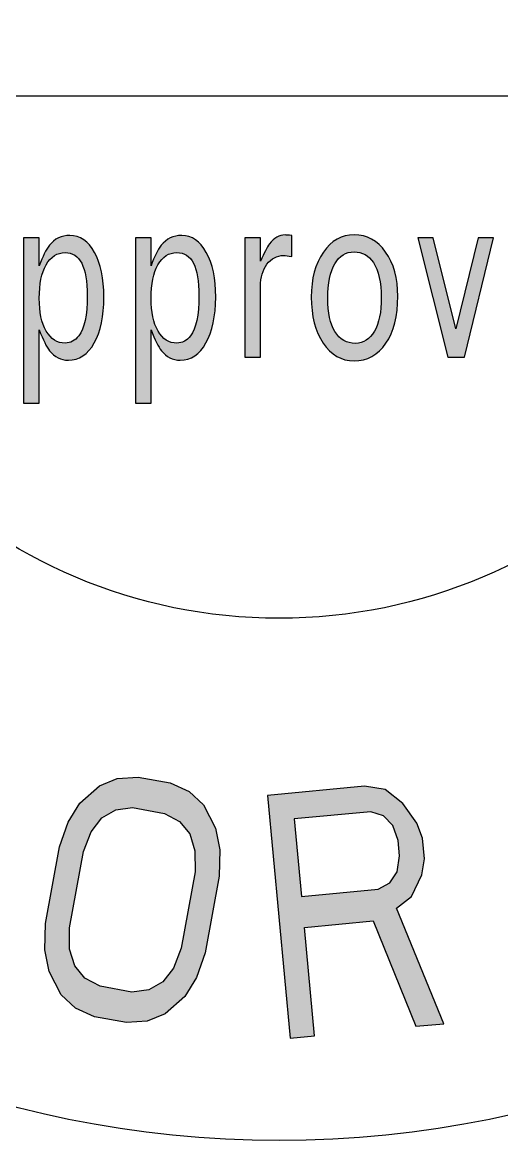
# Model space of a CAD drawing. Header units: millimetres. Extents: x 0 to 1600, y 0 to 1108.
# Drawn here: x 1000.4 to 1025.6, y 395.5 to 454.5 of the extents above; entities that cross this region are included whole.
import ezdxf

# ---------------------------------------------------------------- set-up
doc = ezdxf.new("R2010")
doc.units = ezdxf.units.MM
doc.header["$LTSCALE"] = 88
doc.layers.get('0').update_dxf_attribs({"linetype": 'CONTINUOUS'})
doc.layers.add('5_ALL_CURVES', color=7, linetype='CONTINUOUS')

msp = doc.modelspace()

# ---------------------------------------------------------------- hatches: boundary and pattern name
h = msp.add_hatch(color=5)
edge = h.paths.add_edge_path()
edge.add_line((1001.262, 434.414), (1001.262, 438.28))
edge.add_spline(control_points=[(1001.262, 438.28), (1001.461, 437.758), (1001.645, 437.391), (1001.809, 437.18)], knot_values=[0, 0, 0, 0, 1, 1, 1, 1], degree=3, periodic=0)
edge.add_spline(control_points=[(1001.809, 437.18), (1002.071, 436.844), (1002.4, 436.682), (1002.798, 436.682)], knot_values=[0, 0, 0, 0, 1, 1, 1, 1], degree=3, periodic=0)
edge.add_spline(control_points=[(1002.798, 436.682), (1003.364, 436.682), (1003.82, 436.981), (1004.16, 437.589)], knot_values=[0, 0, 0, 0, 1, 1, 1, 1], degree=3, periodic=0)
edge.add_spline(control_points=[(1004.16, 437.589), (1004.498, 438.193), (1004.672, 439.001), (1004.672, 440.014)], knot_values=[0, 0, 0, 0, 1, 1, 1, 1], degree=3, periodic=0)
edge.add_spline(control_points=[(1004.672, 440.014), (1004.672, 440.99), (1004.508, 441.773), (1004.177, 442.368)], knot_values=[0, 0, 0, 0, 1, 1, 1, 1], degree=3, periodic=0)
edge.add_spline(control_points=[(1004.177, 442.368), (1003.849, 442.96), (1003.418, 443.258), (1002.88, 443.258)], knot_values=[0, 0, 0, 0, 1, 1, 1, 1], degree=3, periodic=0)
edge.add_spline(control_points=[(1002.88, 443.258), (1002.434, 443.258), (1002.076, 443.084), (1001.798, 442.739)], knot_values=[0, 0, 0, 0, 1, 1, 1, 1], degree=3, periodic=0)
edge.add_spline(control_points=[(1001.798, 442.739), (1001.616, 442.512), (1001.436, 442.152), (1001.262, 441.655)], knot_values=[0, 0, 0, 0, 1, 1, 1, 1], degree=3, periodic=0)
edge.add_line((1001.262, 441.655), (1001.262, 443.134))
edge.add_line((1001.262, 443.134), (1000.438, 443.134))
edge.add_line((1000.438, 443.134), (1000.438, 434.414))
edge.add_line((1000.438, 434.414), (1001.262, 434.414))
edge = h.paths.add_edge_path()
edge.add_line((1007.158, 434.414), (1007.158, 438.28))
edge.add_spline(control_points=[(1007.158, 438.28), (1007.356, 437.758), (1007.54, 437.391), (1007.705, 437.18)], knot_values=[0, 0, 0, 0, 1, 1, 1, 1], degree=3, periodic=0)
edge.add_spline(control_points=[(1007.705, 437.18), (1007.967, 436.844), (1008.296, 436.682), (1008.693, 436.682)], knot_values=[0, 0, 0, 0, 1, 1, 1, 1], degree=3, periodic=0)
edge.add_spline(control_points=[(1008.693, 436.682), (1009.26, 436.682), (1009.716, 436.981), (1010.056, 437.589)], knot_values=[0, 0, 0, 0, 1, 1, 1, 1], degree=3, periodic=0)
edge.add_spline(control_points=[(1010.056, 437.589), (1010.394, 438.193), (1010.568, 439.001), (1010.568, 440.014)], knot_values=[0, 0, 0, 0, 1, 1, 1, 1], degree=3, periodic=0)
edge.add_spline(control_points=[(1010.568, 440.014), (1010.568, 440.99), (1010.403, 441.773), (1010.073, 442.368)], knot_values=[0, 0, 0, 0, 1, 1, 1, 1], degree=3, periodic=0)
edge.add_spline(control_points=[(1010.073, 442.368), (1009.745, 442.96), (1009.313, 443.258), (1008.776, 443.258)], knot_values=[0, 0, 0, 0, 1, 1, 1, 1], degree=3, periodic=0)
edge.add_spline(control_points=[(1008.776, 443.258), (1008.33, 443.258), (1007.972, 443.084), (1007.693, 442.739)], knot_values=[0, 0, 0, 0, 1, 1, 1, 1], degree=3, periodic=0)
edge.add_spline(control_points=[(1007.693, 442.739), (1007.511, 442.512), (1007.332, 442.152), (1007.158, 441.655)], knot_values=[0, 0, 0, 0, 1, 1, 1, 1], degree=3, periodic=0)
edge.add_line((1007.158, 441.655), (1007.158, 443.134))
edge.add_line((1007.158, 443.134), (1006.334, 443.134))
edge.add_line((1006.334, 443.134), (1006.334, 434.414))
edge.add_line((1006.334, 434.414), (1007.158, 434.414))
h.paths.add_polyline_path([(992.639, 436.844), (993.404, 439.057), (997.013, 439.057), (997.779, 436.844), (998.772, 436.844), (995.647, 446.024), (994.77, 446.024), (991.636, 436.844)])
edge = h.paths.add_edge_path()
edge.add_line((1012.932, 436.844), (1012.932, 440.573))
edge.add_spline(control_points=[(1012.932, 440.573), (1012.932, 441.046), (1013.044, 441.437), (1013.271, 441.742)], knot_values=[0, 0, 0, 0, 1, 1, 1, 1], degree=3, periodic=0)
edge.add_spline(control_points=[(1013.271, 441.742), (1013.499, 442.046), (1013.795, 442.202), (1014.153, 442.202)], knot_values=[0, 0, 0, 0, 1, 1, 1, 1], degree=3, periodic=0)
edge.add_spline(control_points=[(1014.153, 442.202), (1014.255, 442.202), (1014.395, 442.183), (1014.579, 442.152)], knot_values=[0, 0, 0, 0, 1, 1, 1, 1], degree=3, periodic=0)
edge.add_line((1014.579, 442.152), (1014.579, 443.258))
edge.add_spline(control_points=[(1014.579, 443.258), (1014.405, 443.271), (1014.294, 443.283), (1014.235, 443.283)], knot_values=[0, 0, 0, 0, 1, 1, 1, 1], degree=3, periodic=0)
edge.add_spline(control_points=[(1014.235, 443.283), (1013.916, 443.283), (1013.64, 443.128), (1013.408, 442.815)], knot_values=[0, 0, 0, 0, 1, 1, 1, 1], degree=3, periodic=0)
edge.add_spline(control_points=[(1013.408, 442.815), (1013.271, 442.63), (1013.112, 442.332), (1012.932, 441.909)], knot_values=[0, 0, 0, 0, 1, 1, 1, 1], degree=3, periodic=0)
edge.add_line((1012.932, 441.909), (1012.932, 443.134))
edge.add_line((1012.932, 443.134), (1012.099, 443.134))
edge.add_line((1012.099, 443.134), (1012.099, 436.844))
edge.add_line((1012.099, 436.844), (1012.932, 436.844))
h.paths.add_polyline_path([(993.782, 440.194), (995.211, 444.377), (996.626, 440.194)])
edge = h.paths.add_edge_path()
edge.add_spline(control_points=[(1009.239, 437.959), (1009.047, 437.708), (1008.805, 437.584), (1008.524, 437.584)], knot_values=[0, 0, 0, 0, 1, 1, 1, 1], degree=3, periodic=0)
edge.add_spline(control_points=[(1008.524, 437.584), (1008.107, 437.584), (1007.773, 437.795), (1007.527, 438.219)], knot_values=[0, 0, 0, 0, 1, 1, 1, 1], degree=3, periodic=0)
edge.add_spline(control_points=[(1007.527, 438.219), (1007.279, 438.646), (1007.158, 439.218), (1007.158, 439.945)], knot_values=[0, 0, 0, 0, 1, 1, 1, 1], degree=3, periodic=0)
edge.add_spline(control_points=[(1007.158, 439.945), (1007.158, 440.698), (1007.279, 441.282), (1007.521, 441.711)], knot_values=[0, 0, 0, 0, 1, 1, 1, 1], degree=3, periodic=0)
edge.add_spline(control_points=[(1007.521, 441.711), (1007.763, 442.139), (1008.098, 442.357), (1008.524, 442.357)], knot_values=[0, 0, 0, 0, 1, 1, 1, 1], degree=3, periodic=0)
edge.add_spline(control_points=[(1008.524, 442.357), (1009.299, 442.357), (1009.687, 441.599), (1009.687, 440.088)], knot_values=[0, 0, 0, 0, 1, 1, 1, 1], degree=3, periodic=0)
edge.add_spline(control_points=[(1009.687, 440.088), (1009.687, 439.057), (1009.536, 438.348), (1009.239, 437.959)], knot_values=[0, 0, 0, 0, 1, 1, 1, 1], degree=3, periodic=0)
edge = h.paths.add_edge_path()
edge.add_spline(control_points=[(1003.343, 437.959), (1003.151, 437.708), (1002.909, 437.584), (1002.628, 437.584)], knot_values=[0, 0, 0, 0, 1, 1, 1, 1], degree=3, periodic=0)
edge.add_spline(control_points=[(1002.628, 437.584), (1002.211, 437.584), (1001.877, 437.795), (1001.631, 438.219)], knot_values=[0, 0, 0, 0, 1, 1, 1, 1], degree=3, periodic=0)
edge.add_spline(control_points=[(1001.631, 438.219), (1001.383, 438.646), (1001.262, 439.218), (1001.262, 439.945)], knot_values=[0, 0, 0, 0, 1, 1, 1, 1], degree=3, periodic=0)
edge.add_spline(control_points=[(1001.262, 439.945), (1001.262, 440.698), (1001.383, 441.282), (1001.625, 441.711)], knot_values=[0, 0, 0, 0, 1, 1, 1, 1], degree=3, periodic=0)
edge.add_spline(control_points=[(1001.625, 441.711), (1001.867, 442.139), (1002.202, 442.357), (1002.628, 442.357)], knot_values=[0, 0, 0, 0, 1, 1, 1, 1], degree=3, periodic=0)
edge.add_spline(control_points=[(1002.628, 442.357), (1003.403, 442.357), (1003.791, 441.599), (1003.791, 440.088)], knot_values=[0, 0, 0, 0, 1, 1, 1, 1], degree=3, periodic=0)
edge.add_spline(control_points=[(1003.791, 440.088), (1003.791, 439.057), (1003.641, 438.348), (1003.343, 437.959)], knot_values=[0, 0, 0, 0, 1, 1, 1, 1], degree=3, periodic=0)
h = msp.add_hatch(color=5)
h.paths.add_polyline_path([(1023.692, 436.844), (1025.218, 443.134), (1024.419, 443.134), (1023.241, 438.336), (1022.03, 443.134), (1021.226, 443.134), (1022.81, 436.844)])
edge = h.paths.add_edge_path()
edge.add_line((1035.769, 436.844), (1035.769, 446.024))
edge.add_line((1035.769, 446.024), (1034.936, 446.024))
edge.add_line((1034.936, 446.024), (1034.936, 441.642))
edge.add_spline(control_points=[(1034.936, 441.642), (1034.752, 442.139), (1034.577, 442.506), (1034.412, 442.728)], knot_values=[0, 0, 0, 0, 1, 1, 1, 1], degree=3, periodic=0)
edge.add_spline(control_points=[(1034.412, 442.728), (1034.141, 443.09), (1033.793, 443.271), (1033.366, 443.271)], knot_values=[0, 0, 0, 0, 1, 1, 1, 1], degree=3, periodic=0)
edge.add_spline(control_points=[(1033.366, 443.271), (1032.819, 443.271), (1032.378, 442.966), (1032.039, 442.357)], knot_values=[0, 0, 0, 0, 1, 1, 1, 1], degree=3, periodic=0)
edge.add_spline(control_points=[(1032.039, 442.357), (1031.7, 441.748), (1031.53, 440.959), (1031.53, 439.989)], knot_values=[0, 0, 0, 0, 1, 1, 1, 1], degree=3, periodic=0)
edge.add_spline(control_points=[(1031.53, 439.989), (1031.53, 438.97), (1031.695, 438.162), (1032.025, 437.565)], knot_values=[0, 0, 0, 0, 1, 1, 1, 1], degree=3, periodic=0)
edge.add_spline(control_points=[(1032.025, 437.565), (1032.359, 436.962), (1032.804, 436.664), (1033.366, 436.664)], knot_values=[0, 0, 0, 0, 1, 1, 1, 1], degree=3, periodic=0)
edge.add_spline(control_points=[(1033.366, 436.664), (1033.798, 436.664), (1034.141, 436.85), (1034.407, 437.224)], knot_values=[0, 0, 0, 0, 1, 1, 1, 1], degree=3, periodic=0)
edge.add_spline(control_points=[(1034.407, 437.224), (1034.495, 437.347), (1034.674, 437.708), (1034.936, 438.311)], knot_values=[0, 0, 0, 0, 1, 1, 1, 1], degree=3, periodic=0)
edge.add_line((1034.936, 438.311), (1034.936, 436.844))
edge.add_line((1034.936, 436.844), (1035.769, 436.844))
edge = h.paths.add_edge_path()
edge.add_spline(control_points=[(1030.358, 439.635), (1030.368, 439.989), (1030.377, 440.213), (1030.377, 440.306)], knot_values=[0, 0, 0, 0, 1, 1, 1, 1], degree=3, periodic=0)
edge.add_spline(control_points=[(1030.377, 440.306), (1030.377, 441.164), (1030.179, 441.878), (1029.785, 442.442)], knot_values=[0, 0, 0, 0, 1, 1, 1, 1], degree=3, periodic=0)
edge.add_spline(control_points=[(1029.785, 442.442), (1029.389, 443.01), (1028.895, 443.296), (1028.294, 443.296)], knot_values=[0, 0, 0, 0, 1, 1, 1, 1], degree=3, periodic=0)
edge.add_spline(control_points=[(1028.294, 443.296), (1027.635, 443.296), (1027.102, 442.985), (1026.694, 442.371)], knot_values=[0, 0, 0, 0, 1, 1, 1, 1], degree=3, periodic=0)
edge.add_spline(control_points=[(1026.694, 442.371), (1026.284, 441.754), (1026.08, 440.959), (1026.08, 439.977)], knot_values=[0, 0, 0, 0, 1, 1, 1, 1], degree=3, periodic=0)
edge.add_spline(control_points=[(1026.08, 439.977), (1026.08, 438.982), (1026.279, 438.18), (1026.678, 437.568)], knot_values=[0, 0, 0, 0, 1, 1, 1, 1], degree=3, periodic=0)
edge.add_spline(control_points=[(1026.678, 437.568), (1027.078, 436.956), (1027.606, 436.651), (1028.255, 436.651)], knot_values=[0, 0, 0, 0, 1, 1, 1, 1], degree=3, periodic=0)
edge.add_spline(control_points=[(1028.255, 436.651), (1028.861, 436.651), (1029.375, 436.912), (1029.792, 437.439)], knot_values=[0, 0, 0, 0, 1, 1, 1, 1], degree=3, periodic=0)
edge.add_spline(control_points=[(1029.792, 437.439), (1029.98, 437.677), (1030.154, 438.019), (1030.309, 438.46)], knot_values=[0, 0, 0, 0, 1, 1, 1, 1], degree=3, periodic=0)
edge.add_line((1030.309, 438.46), (1029.646, 438.883))
edge.add_spline(control_points=[(1029.646, 438.883), (1029.379, 437.963), (1028.939, 437.503), (1028.323, 437.503)], knot_values=[0, 0, 0, 0, 1, 1, 1, 1], degree=3, periodic=0)
edge.add_spline(control_points=[(1028.323, 437.503), (1028.047, 437.503), (1027.805, 437.59), (1027.596, 437.769)], knot_values=[0, 0, 0, 0, 1, 1, 1, 1], degree=3, periodic=0)
edge.add_spline(control_points=[(1027.596, 437.769), (1027.194, 438.112), (1026.976, 438.733), (1026.947, 439.635)], knot_values=[0, 0, 0, 0, 1, 1, 1, 1], degree=3, periodic=0)
edge.add_line((1026.947, 439.635), (1030.358, 439.635))
edge = h.paths.add_edge_path()
edge.add_spline(control_points=[(1026.967, 440.486), (1027.015, 441.779), (1027.446, 442.432), (1028.255, 442.432)], knot_values=[0, 0, 0, 0, 1, 1, 1, 1], degree=3, periodic=0)
edge.add_spline(control_points=[(1028.255, 442.432), (1028.493, 442.432), (1028.711, 442.351), (1028.904, 442.188)], knot_values=[0, 0, 0, 0, 1, 1, 1, 1], degree=3, periodic=0)
edge.add_spline(control_points=[(1028.904, 442.188), (1029.278, 441.872), (1029.481, 441.307), (1029.515, 440.486)], knot_values=[0, 0, 0, 0, 1, 1, 1, 1], degree=3, periodic=0)
edge.add_line((1029.515, 440.486), (1026.967, 440.486))
edge = h.paths.add_edge_path()
edge.add_spline(control_points=[(1034.457, 438.049), (1034.2, 437.727), (1033.904, 437.565), (1033.575, 437.565)], knot_values=[0, 0, 0, 0, 1, 1, 1, 1], degree=3, periodic=0)
edge.add_spline(control_points=[(1033.575, 437.565), (1033.202, 437.565), (1032.911, 437.764), (1032.703, 438.162)], knot_values=[0, 0, 0, 0, 1, 1, 1, 1], degree=3, periodic=0)
edge.add_spline(control_points=[(1032.703, 438.162), (1032.494, 438.559), (1032.393, 439.113), (1032.393, 439.827)], knot_values=[0, 0, 0, 0, 1, 1, 1, 1], degree=3, periodic=0)
edge.add_spline(control_points=[(1032.393, 439.827), (1032.393, 441.505), (1032.79, 442.357), (1033.584, 442.395)], knot_values=[0, 0, 0, 0, 1, 1, 1, 1], degree=3, periodic=0)
edge.add_spline(control_points=[(1033.584, 442.395), (1033.827, 442.407), (1034.064, 442.301), (1034.292, 442.091)], knot_values=[0, 0, 0, 0, 1, 1, 1, 1], degree=3, periodic=0)
edge.add_spline(control_points=[(1034.292, 442.091), (1034.718, 441.698), (1034.936, 441.002), (1034.936, 439.995)], knot_values=[0, 0, 0, 0, 1, 1, 1, 1], degree=3, periodic=0)
edge.add_spline(control_points=[(1034.936, 439.995), (1034.936, 439.094), (1034.776, 438.448), (1034.457, 438.049)], knot_values=[0, 0, 0, 0, 1, 1, 1, 1], degree=3, periodic=0)
h = msp.add_hatch(color=5)
edge = h.paths.add_edge_path()
edge.add_spline(control_points=[(1018.941, 438.21), (1018.697, 437.783), (1018.363, 437.571), (1017.942, 437.571)], knot_values=[0, 0, 0, 0, 1, 1, 1, 1], degree=3, periodic=0)
edge.add_spline(control_points=[(1017.942, 437.571), (1017.476, 437.571), (1017.113, 437.776), (1016.86, 438.192)], knot_values=[0, 0, 0, 0, 1, 1, 1, 1], degree=3, periodic=0)
edge.add_spline(control_points=[(1016.86, 438.192), (1016.609, 438.603), (1016.483, 439.193), (1016.483, 439.952)], knot_values=[0, 0, 0, 0, 1, 1, 1, 1], degree=3, periodic=0)
edge.add_spline(control_points=[(1016.483, 439.952), (1016.483, 440.735), (1016.604, 441.338), (1016.854, 441.769)], knot_values=[0, 0, 0, 0, 1, 1, 1, 1], degree=3, periodic=0)
edge.add_spline(control_points=[(1016.854, 441.769), (1017.094, 442.183), (1017.428, 442.394), (1017.864, 442.394)], knot_values=[0, 0, 0, 0, 1, 1, 1, 1], degree=3, periodic=0)
edge.add_spline(control_points=[(1017.864, 442.394), (1018.295, 442.394), (1018.639, 442.202), (1018.887, 441.825)], knot_values=[0, 0, 0, 0, 1, 1, 1, 1], degree=3, periodic=0)
edge.add_spline(control_points=[(1018.887, 441.825), (1019.162, 441.406), (1019.303, 440.791), (1019.303, 439.977)], knot_values=[0, 0, 0, 0, 1, 1, 1, 1], degree=3, periodic=0)
edge.add_spline(control_points=[(1019.303, 439.977), (1019.303, 439.224), (1019.182, 438.634), (1018.941, 438.21)], knot_values=[0, 0, 0, 0, 1, 1, 1, 1], degree=3, periodic=0)
edge = h.paths.add_edge_path()
edge.add_spline(control_points=[(1019.528, 442.385), (1019.099, 442.991), (1018.547, 443.296), (1017.874, 443.296)], knot_values=[0, 0, 0, 0, 1, 1, 1, 1], degree=3, periodic=0)
edge.add_spline(control_points=[(1017.874, 443.296), (1017.21, 443.296), (1016.667, 442.985), (1016.246, 442.376)], knot_values=[0, 0, 0, 0, 1, 1, 1, 1], degree=3, periodic=0)
edge.add_spline(control_points=[(1016.246, 442.376), (1015.82, 441.76), (1015.611, 440.971), (1015.611, 440.014)], knot_values=[0, 0, 0, 0, 1, 1, 1, 1], degree=3, periodic=0)
edge.add_spline(control_points=[(1015.611, 440.014), (1015.611, 439.019), (1015.82, 438.205), (1016.236, 437.584)], knot_values=[0, 0, 0, 0, 1, 1, 1, 1], degree=3, periodic=0)
edge.add_spline(control_points=[(1016.236, 437.584), (1016.653, 436.962), (1017.195, 436.651), (1017.864, 436.651)], knot_values=[0, 0, 0, 0, 1, 1, 1, 1], degree=3, periodic=0)
edge.add_spline(control_points=[(1017.864, 436.651), (1018.562, 436.651), (1019.124, 436.956), (1019.544, 437.573)], knot_values=[0, 0, 0, 0, 1, 1, 1, 1], degree=3, periodic=0)
edge.add_spline(control_points=[(1019.544, 437.573), (1019.962, 438.187), (1020.175, 439.013), (1020.175, 440.051)], knot_values=[0, 0, 0, 0, 1, 1, 1, 1], degree=3, periodic=0)
edge.add_spline(control_points=[(1020.175, 440.051), (1020.175, 441.002), (1019.957, 441.779), (1019.528, 442.385)], knot_values=[0, 0, 0, 0, 1, 1, 1, 1], degree=3, periodic=0)
h = msp.add_hatch(color=5)
h.paths.add_polyline_path([(1006.152, 403.368), (1004.467, 403.676), (1003.673, 404.099), (1003.139, 404.752), (1002.865, 405.636), (1002.851, 406.75), (1003.588, 410.785), (1003.995, 411.823), (1004.564, 412.553), (1005.295, 412.975), (1006.187, 413.09), (1007.872, 412.782), (1008.666, 412.359), (1009.2, 411.706), (1009.474, 410.822), (1009.488, 409.708), (1008.751, 405.673), (1008.344, 404.635), (1007.775, 403.905), (1007.044, 403.483)])
h.paths.add_polyline_path([(1015.784, 401.059), (1015.245, 406.776), (1018.87, 407.117), (1021.115, 401.561), (1022.608, 401.701), (1020.099, 407.782), (1020.9, 408.407), (1021.438, 409.556), (1021.574, 410.393), (1021.471, 411.482), (1021.181, 412.279), (1020.439, 413.307), (1019.509, 414.044), (1018.417, 414.216), (1013.299, 413.733), (1014.504, 400.938)])
h.paths.add_polyline_path([(1019.143, 408.791), (1019.757, 409.123), (1020.132, 409.708), (1020.269, 410.545), (1020.192, 411.362), (1019.902, 412.158), (1019.424, 412.662), (1018.758, 412.874), (1014.707, 412.493), (1015.091, 408.409)])
h.paths.add_polyline_path([(1005.858, 401.754), (1004.172, 402.062), (1003.167, 402.523), (1002.423, 403.215), (1001.777, 404.445), (1001.552, 405.598), (1001.587, 406.981), (1002.324, 411.016), (1002.78, 412.323), (1003.398, 413.322), (1004.438, 414.244), (1005.379, 414.628), (1006.481, 414.704), (1008.167, 414.396), (1009.172, 413.935), (1009.916, 413.243), (1010.562, 412.013), (1010.787, 410.86), (1010.752, 409.477), (1010.015, 405.442), (1009.559, 404.135), (1008.941, 403.136), (1007.901, 402.214), (1006.96, 401.83)])

# ---------------------------------------------------------------- linework, layer by layer
at = {"color": 5}
for p, q in [((1001.262, 443.134), (1000.438, 443.134)), ((1000.438, 443.134), (1000.438, 434.414)), ((1001.262, 441.655), (1001.262, 443.134)), ((1007.158, 443.134), (1006.334, 443.134)), ((1006.334, 443.134), (1006.334, 434.414)), ((1007.158, 441.655), (1007.158, 443.134)), ((1012.932, 443.134), (1012.099, 443.134)), ((1012.099, 443.134), (1012.099, 436.844)), ((1012.932, 441.909), (1012.932, 443.134)), ((1014.579, 442.152), (1014.579, 443.258)), ((1022.03, 443.134), (1021.226, 443.134)), ((1021.226, 443.134), (1022.81, 436.844)), ((1023.241, 438.336), (1022.03, 443.134)), ((1024.419, 443.134), (1023.241, 438.336)), ((1023.692, 436.844), (1025.218, 443.134)), ((1025.218, 443.134), (1024.419, 443.134)), ((1012.932, 436.844), (1012.932, 440.573)), ((1001.262, 434.414), (1001.262, 438.28)), ((1007.158, 434.414), (1007.158, 438.28)), ((1012.099, 436.844), (1012.932, 436.844)), ((1022.81, 436.844), (1023.692, 436.844)), ((1000.438, 434.414), (1001.262, 434.414)), ((1006.334, 434.414), (1007.158, 434.414)), ((1004.438, 414.244), (1005.379, 414.628)), ((1005.379, 414.628), (1006.481, 414.704)), ((1006.481, 414.704), (1008.167, 414.396)), ((1003.398, 413.322), (1004.438, 414.244)), ((1008.167, 414.396), (1009.172, 413.935)), ((1009.172, 413.935), (1009.916, 413.243)), ((1018.417, 414.216), (1013.299, 413.733)), ((1019.509, 414.044), (1018.417, 414.216)), ((1020.439, 413.307), (1019.509, 414.044)), ((1002.78, 412.323), (1003.398, 413.322)), ((1013.299, 413.733), (1014.504, 400.938)), ((1004.564, 412.553), (1005.295, 412.975)), ((1005.295, 412.975), (1006.187, 413.09)), ((1006.187, 413.09), (1007.872, 412.782)), ((1007.872, 412.782), (1008.666, 412.359)), ((1009.916, 413.243), (1010.562, 412.013)), ((1018.758, 412.874), (1014.707, 412.493)), ((1019.424, 412.662), (1018.758, 412.874)), ((1021.181, 412.279), (1020.439, 413.307)), ((1002.324, 411.016), (1002.78, 412.323)), ((1003.995, 411.823), (1004.564, 412.553)), ((1008.666, 412.359), (1009.2, 411.706)), ((1014.707, 412.493), (1015.091, 408.409)), ((1019.902, 412.158), (1019.424, 412.662)), ((1020.192, 411.362), (1019.902, 412.158)), ((1021.471, 411.482), (1021.181, 412.279)), ((1003.588, 410.785), (1003.995, 411.823)), ((1009.2, 411.706), (1009.474, 410.822)), ((1010.562, 412.013), (1010.787, 410.86)), ((1001.587, 406.981), (1002.324, 411.016)), ((1020.269, 410.545), (1020.192, 411.362)), ((1021.574, 410.393), (1021.471, 411.482)), ((1002.851, 406.75), (1003.588, 410.785)), ((1009.474, 410.822), (1009.488, 409.708)), ((1010.787, 410.86), (1010.752, 409.477)), ((1020.132, 409.708), (1020.269, 410.545)), ((1021.438, 409.556), (1021.574, 410.393)), ((1009.488, 409.708), (1008.751, 405.673)), ((1010.752, 409.477), (1010.015, 405.442)), ((1019.757, 409.123), (1020.132, 409.708)), ((1020.9, 408.407), (1021.438, 409.556)), ((1015.091, 408.409), (1019.143, 408.791)), ((1019.143, 408.791), (1019.757, 409.123)), ((1020.099, 407.782), (1020.9, 408.407)), ((1022.608, 401.701), (1020.099, 407.782)), ((1001.552, 405.598), (1001.587, 406.981)), ((1015.245, 406.776), (1018.87, 407.117)), ((1018.87, 407.117), (1021.115, 401.561)), ((1002.865, 405.636), (1002.851, 406.75)), ((1015.784, 401.059), (1015.245, 406.776)), ((1008.751, 405.673), (1008.344, 404.635)), ((1001.777, 404.445), (1001.552, 405.598)), ((1003.139, 404.752), (1002.865, 405.636)), ((1010.015, 405.442), (1009.559, 404.135)), ((1003.673, 404.099), (1003.139, 404.752)), ((1008.344, 404.635), (1007.775, 403.905)), ((1002.423, 403.215), (1001.777, 404.445)), ((1004.467, 403.676), (1003.673, 404.099)), ((1007.775, 403.905), (1007.044, 403.483)), ((1009.559, 404.135), (1008.941, 403.136)), ((1006.152, 403.368), (1004.467, 403.676)), ((1007.044, 403.483), (1006.152, 403.368)), ((1003.167, 402.523), (1002.423, 403.215)), ((1008.941, 403.136), (1007.901, 402.214)), ((1004.172, 402.062), (1003.167, 402.523)), ((1007.901, 402.214), (1006.96, 401.83)), ((1005.858, 401.754), (1004.172, 402.062)), ((1006.96, 401.83), (1005.858, 401.754)), ((1021.115, 401.561), (1022.608, 401.701)), ((1014.504, 400.938), (1015.784, 401.059))]:
    msp.add_line(p, q, dxfattribs=at)
for points in [[(1002.88, 443.258), (1002.434, 443.258), (1002.076, 443.084), (1001.798, 442.739)], [(1004.177, 442.368), (1003.849, 442.96), (1003.418, 443.258), (1002.88, 443.258)], [(1008.776, 443.258), (1008.33, 443.258), (1007.972, 443.084), (1007.693, 442.739)], [(1010.073, 442.368), (1009.745, 442.96), (1009.313, 443.258), (1008.776, 443.258)], [(1013.408, 442.815), (1013.271, 442.63), (1013.112, 442.332), (1012.932, 441.909)], [(1014.235, 443.283), (1013.916, 443.283), (1013.64, 443.128), (1013.408, 442.815)], [(1014.579, 443.258), (1014.405, 443.271), (1014.294, 443.283), (1014.235, 443.283)], [(1017.874, 443.296), (1017.21, 443.296), (1016.667, 442.985), (1016.246, 442.376)], [(1019.528, 442.385), (1019.099, 442.991), (1018.547, 443.296), (1017.874, 443.296)], [(1001.798, 442.739), (1001.616, 442.512), (1001.436, 442.152), (1001.262, 441.655)], [(1001.625, 441.711), (1001.867, 442.139), (1002.202, 442.357), (1002.628, 442.357)], [(1002.628, 442.357), (1003.403, 442.357), (1003.791, 441.599), (1003.791, 440.088)], [(1004.672, 440.014), (1004.672, 440.99), (1004.508, 441.773), (1004.177, 442.368)], [(1007.693, 442.739), (1007.511, 442.512), (1007.332, 442.152), (1007.158, 441.655)], [(1007.521, 441.711), (1007.763, 442.139), (1008.098, 442.357), (1008.524, 442.357)], [(1008.524, 442.357), (1009.299, 442.357), (1009.687, 441.599), (1009.687, 440.088)], [(1010.568, 440.014), (1010.568, 440.99), (1010.403, 441.773), (1010.073, 442.368)], [(1013.271, 441.742), (1013.499, 442.046), (1013.795, 442.202), (1014.153, 442.202)], [(1014.153, 442.202), (1014.255, 442.202), (1014.395, 442.183), (1014.579, 442.152)], [(1016.246, 442.376), (1015.82, 441.76), (1015.611, 440.971), (1015.611, 440.014)], [(1016.854, 441.769), (1017.094, 442.183), (1017.428, 442.394), (1017.864, 442.394)], [(1017.864, 442.394), (1018.295, 442.394), (1018.639, 442.202), (1018.887, 441.825)], [(1020.175, 440.051), (1020.175, 441.002), (1019.957, 441.779), (1019.528, 442.385)], [(1001.262, 439.945), (1001.262, 440.698), (1001.383, 441.282), (1001.625, 441.711)], [(1007.158, 439.945), (1007.158, 440.698), (1007.279, 441.282), (1007.521, 441.711)], [(1012.932, 440.573), (1012.932, 441.046), (1013.044, 441.437), (1013.271, 441.742)], [(1016.483, 439.952), (1016.483, 440.735), (1016.604, 441.338), (1016.854, 441.769)], [(1018.887, 441.825), (1019.162, 441.406), (1019.303, 440.791), (1019.303, 439.977)], [(1001.631, 438.219), (1001.383, 438.646), (1001.262, 439.218), (1001.262, 439.945)], [(1003.791, 440.088), (1003.791, 439.057), (1003.641, 438.348), (1003.343, 437.959)], [(1004.16, 437.589), (1004.498, 438.193), (1004.672, 439.001), (1004.672, 440.014)], [(1007.527, 438.219), (1007.279, 438.646), (1007.158, 439.218), (1007.158, 439.945)], [(1009.687, 440.088), (1009.687, 439.057), (1009.536, 438.348), (1009.239, 437.959)], [(1010.056, 437.589), (1010.394, 438.193), (1010.568, 439.001), (1010.568, 440.014)], [(1015.611, 440.014), (1015.611, 439.019), (1015.82, 438.205), (1016.236, 437.584)], [(1016.86, 438.192), (1016.609, 438.603), (1016.483, 439.193), (1016.483, 439.952)], [(1019.303, 439.977), (1019.303, 439.224), (1019.182, 438.634), (1018.941, 438.21)], [(1019.544, 437.573), (1019.962, 438.187), (1020.175, 439.013), (1020.175, 440.051)], [(1001.262, 438.28), (1001.461, 437.758), (1001.645, 437.391), (1001.809, 437.18)], [(1002.628, 437.584), (1002.211, 437.584), (1001.877, 437.795), (1001.631, 438.219)], [(1007.158, 438.28), (1007.356, 437.758), (1007.54, 437.391), (1007.705, 437.18)], [(1008.524, 437.584), (1008.107, 437.584), (1007.773, 437.795), (1007.527, 438.219)], [(1017.942, 437.571), (1017.476, 437.571), (1017.113, 437.776), (1016.86, 438.192)], [(1018.941, 438.21), (1018.697, 437.783), (1018.363, 437.571), (1017.942, 437.571)], [(1003.343, 437.959), (1003.151, 437.708), (1002.909, 437.584), (1002.628, 437.584)], [(1002.798, 436.682), (1003.364, 436.682), (1003.82, 436.981), (1004.16, 437.589)], [(1009.239, 437.959), (1009.047, 437.708), (1008.805, 437.584), (1008.524, 437.584)], [(1008.693, 436.682), (1009.26, 436.682), (1009.716, 436.981), (1010.056, 437.589)], [(1016.236, 437.584), (1016.653, 436.962), (1017.195, 436.651), (1017.864, 436.651)], [(1017.864, 436.651), (1018.562, 436.651), (1019.124, 436.956), (1019.544, 437.573)], [(1001.809, 437.18), (1002.071, 436.844), (1002.4, 436.682), (1002.798, 436.682)], [(1007.705, 437.18), (1007.967, 436.844), (1008.296, 436.682), (1008.693, 436.682)]]:
    msp.add_open_spline(points, degree=3, dxfattribs=at)
at = {"layer": '5_ALL_CURVES', "color": 5}
for p, q in [((986.373, 450.614), (1041.453, 450.614)), ((1001.262, 443.134), (1000.438, 443.134)), ((1000.438, 443.134), (1000.438, 434.414)), ((1001.262, 441.655), (1001.262, 443.134)), ((1007.158, 443.134), (1006.334, 443.134)), ((1006.334, 443.134), (1006.334, 434.414)), ((1007.158, 441.655), (1007.158, 443.134)), ((1012.932, 443.134), (1012.099, 443.134)), ((1012.099, 443.134), (1012.099, 436.844)), ((1012.932, 441.909), (1012.932, 443.134)), ((1014.579, 442.152), (1014.579, 443.258)), ((1022.03, 443.134), (1021.226, 443.134)), ((1021.226, 443.134), (1022.81, 436.844)), ((1023.241, 438.336), (1022.03, 443.134)), ((1024.419, 443.134), (1023.241, 438.336)), ((1023.692, 436.844), (1025.218, 443.134)), ((1025.218, 443.134), (1024.419, 443.134)), ((1012.932, 436.844), (1012.932, 440.573)), ((1001.262, 434.414), (1001.262, 438.28)), ((1007.158, 434.414), (1007.158, 438.28)), ((1012.099, 436.844), (1012.932, 436.844)), ((1022.81, 436.844), (1023.692, 436.844)), ((1000.438, 434.414), (1001.262, 434.414)), ((1006.334, 434.414), (1007.158, 434.414)), ((1004.438, 414.244), (1005.379, 414.628)), ((1005.379, 414.628), (1006.481, 414.704)), ((1006.481, 414.704), (1008.167, 414.396)), ((1003.398, 413.322), (1004.438, 414.244)), ((1008.167, 414.396), (1009.172, 413.935)), ((1009.172, 413.935), (1009.916, 413.243)), ((1018.417, 414.216), (1013.299, 413.733)), ((1019.509, 414.044), (1018.417, 414.216)), ((1020.439, 413.307), (1019.509, 414.044)), ((1002.78, 412.323), (1003.398, 413.322)), ((1013.299, 413.733), (1014.504, 400.938)), ((1004.564, 412.553), (1005.295, 412.975)), ((1005.295, 412.975), (1006.187, 413.09)), ((1006.187, 413.09), (1007.872, 412.782)), ((1007.872, 412.782), (1008.666, 412.359)), ((1009.916, 413.243), (1010.562, 412.013)), ((1018.758, 412.874), (1014.707, 412.493)), ((1019.424, 412.662), (1018.758, 412.874)), ((1021.181, 412.279), (1020.439, 413.307)), ((1002.324, 411.016), (1002.78, 412.323)), ((1003.995, 411.823), (1004.564, 412.553)), ((1008.666, 412.359), (1009.2, 411.706)), ((1014.707, 412.493), (1015.091, 408.409)), ((1019.902, 412.158), (1019.424, 412.662)), ((1020.192, 411.362), (1019.902, 412.158)), ((1021.471, 411.482), (1021.181, 412.279)), ((1003.588, 410.785), (1003.995, 411.823)), ((1009.2, 411.706), (1009.474, 410.822)), ((1010.562, 412.013), (1010.787, 410.86)), ((1001.587, 406.981), (1002.324, 411.016)), ((1020.269, 410.545), (1020.192, 411.362)), ((1021.574, 410.393), (1021.471, 411.482)), ((1002.851, 406.75), (1003.588, 410.785)), ((1009.474, 410.822), (1009.488, 409.708)), ((1010.787, 410.86), (1010.752, 409.477)), ((1020.132, 409.708), (1020.269, 410.545)), ((1021.438, 409.556), (1021.574, 410.393)), ((1009.488, 409.708), (1008.751, 405.673)), ((1010.752, 409.477), (1010.015, 405.442)), ((1019.757, 409.123), (1020.132, 409.708)), ((1020.9, 408.407), (1021.438, 409.556)), ((1015.091, 408.409), (1019.143, 408.791)), ((1019.143, 408.791), (1019.757, 409.123)), ((1020.099, 407.782), (1020.9, 408.407)), ((1022.608, 401.701), (1020.099, 407.782)), ((1001.552, 405.598), (1001.587, 406.981)), ((1015.245, 406.776), (1018.87, 407.117)), ((1018.87, 407.117), (1021.115, 401.561)), ((1002.865, 405.636), (1002.851, 406.75)), ((1015.784, 401.059), (1015.245, 406.776)), ((1008.751, 405.673), (1008.344, 404.635)), ((1001.777, 404.445), (1001.552, 405.598)), ((1003.139, 404.752), (1002.865, 405.636)), ((1010.015, 405.442), (1009.559, 404.135)), ((1003.673, 404.099), (1003.139, 404.752)), ((1008.344, 404.635), (1007.775, 403.905)), ((1002.423, 403.215), (1001.777, 404.445)), ((1004.467, 403.676), (1003.673, 404.099)), ((1007.775, 403.905), (1007.044, 403.483)), ((1009.559, 404.135), (1008.941, 403.136)), ((1006.152, 403.368), (1004.467, 403.676)), ((1007.044, 403.483), (1006.152, 403.368)), ((1003.167, 402.523), (1002.423, 403.215)), ((1008.941, 403.136), (1007.901, 402.214)), ((1004.172, 402.062), (1003.167, 402.523)), ((1007.901, 402.214), (1006.96, 401.83)), ((1005.858, 401.754), (1004.172, 402.062)), ((1006.96, 401.83), (1005.858, 401.754)), ((1021.115, 401.561), (1022.608, 401.701)), ((1014.504, 400.938), (1015.784, 401.059))]:
    msp.add_line(p, q, dxfattribs=at)
for radius in [55.08, 27.54]:
    msp.add_circle((1013.913, 450.614), radius, dxfattribs=at)
for points in [[(1002.88, 443.258), (1002.434, 443.258), (1002.076, 443.084), (1001.798, 442.739)], [(1004.177, 442.368), (1003.849, 442.96), (1003.418, 443.258), (1002.88, 443.258)], [(1008.776, 443.258), (1008.33, 443.258), (1007.972, 443.084), (1007.693, 442.739)], [(1010.073, 442.368), (1009.745, 442.96), (1009.313, 443.258), (1008.776, 443.258)], [(1013.408, 442.815), (1013.271, 442.63), (1013.112, 442.332), (1012.932, 441.909)], [(1014.235, 443.283), (1013.916, 443.283), (1013.64, 443.128), (1013.408, 442.815)], [(1014.579, 443.258), (1014.405, 443.271), (1014.294, 443.283), (1014.235, 443.283)], [(1017.874, 443.296), (1017.21, 443.296), (1016.667, 442.985), (1016.246, 442.376)], [(1019.528, 442.385), (1019.099, 442.991), (1018.547, 443.296), (1017.874, 443.296)], [(1001.798, 442.739), (1001.616, 442.512), (1001.436, 442.152), (1001.262, 441.655)], [(1001.625, 441.711), (1001.867, 442.139), (1002.202, 442.357), (1002.628, 442.357)], [(1002.628, 442.357), (1003.403, 442.357), (1003.791, 441.599), (1003.791, 440.088)], [(1004.672, 440.014), (1004.672, 440.99), (1004.508, 441.773), (1004.177, 442.368)], [(1007.693, 442.739), (1007.511, 442.512), (1007.332, 442.152), (1007.158, 441.655)], [(1007.521, 441.711), (1007.763, 442.139), (1008.098, 442.357), (1008.524, 442.357)], [(1008.524, 442.357), (1009.299, 442.357), (1009.687, 441.599), (1009.687, 440.088)], [(1010.568, 440.014), (1010.568, 440.99), (1010.403, 441.773), (1010.073, 442.368)], [(1013.271, 441.742), (1013.499, 442.046), (1013.795, 442.202), (1014.153, 442.202)], [(1014.153, 442.202), (1014.255, 442.202), (1014.395, 442.183), (1014.579, 442.152)], [(1016.246, 442.376), (1015.82, 441.76), (1015.611, 440.971), (1015.611, 440.014)], [(1016.854, 441.769), (1017.094, 442.183), (1017.428, 442.394), (1017.864, 442.394)], [(1017.864, 442.394), (1018.295, 442.394), (1018.639, 442.202), (1018.887, 441.825)], [(1020.175, 440.051), (1020.175, 441.002), (1019.957, 441.779), (1019.528, 442.385)], [(1001.262, 439.945), (1001.262, 440.698), (1001.383, 441.282), (1001.625, 441.711)], [(1007.158, 439.945), (1007.158, 440.698), (1007.279, 441.282), (1007.521, 441.711)], [(1012.932, 440.573), (1012.932, 441.046), (1013.044, 441.437), (1013.271, 441.742)], [(1016.483, 439.952), (1016.483, 440.735), (1016.604, 441.338), (1016.854, 441.769)], [(1018.887, 441.825), (1019.162, 441.406), (1019.303, 440.791), (1019.303, 439.977)], [(1001.631, 438.219), (1001.383, 438.646), (1001.262, 439.218), (1001.262, 439.945)], [(1003.791, 440.088), (1003.791, 439.057), (1003.641, 438.348), (1003.343, 437.959)], [(1004.16, 437.589), (1004.498, 438.193), (1004.672, 439.001), (1004.672, 440.014)], [(1007.527, 438.219), (1007.279, 438.646), (1007.158, 439.218), (1007.158, 439.945)], [(1009.687, 440.088), (1009.687, 439.057), (1009.536, 438.348), (1009.239, 437.959)], [(1010.056, 437.589), (1010.394, 438.193), (1010.568, 439.001), (1010.568, 440.014)], [(1015.611, 440.014), (1015.611, 439.019), (1015.82, 438.205), (1016.236, 437.584)], [(1016.86, 438.192), (1016.609, 438.603), (1016.483, 439.193), (1016.483, 439.952)], [(1019.303, 439.977), (1019.303, 439.224), (1019.182, 438.634), (1018.941, 438.21)], [(1019.544, 437.573), (1019.962, 438.187), (1020.175, 439.013), (1020.175, 440.051)], [(1001.262, 438.28), (1001.461, 437.758), (1001.645, 437.391), (1001.809, 437.18)], [(1002.628, 437.584), (1002.211, 437.584), (1001.877, 437.795), (1001.631, 438.219)], [(1007.158, 438.28), (1007.356, 437.758), (1007.54, 437.391), (1007.705, 437.18)], [(1008.524, 437.584), (1008.107, 437.584), (1007.773, 437.795), (1007.527, 438.219)], [(1017.942, 437.571), (1017.476, 437.571), (1017.113, 437.776), (1016.86, 438.192)], [(1018.941, 438.21), (1018.697, 437.783), (1018.363, 437.571), (1017.942, 437.571)], [(1003.343, 437.959), (1003.151, 437.708), (1002.909, 437.584), (1002.628, 437.584)], [(1002.798, 436.682), (1003.364, 436.682), (1003.82, 436.981), (1004.16, 437.589)], [(1009.239, 437.959), (1009.047, 437.708), (1008.805, 437.584), (1008.524, 437.584)], [(1008.693, 436.682), (1009.26, 436.682), (1009.716, 436.981), (1010.056, 437.589)], [(1016.236, 437.584), (1016.653, 436.962), (1017.195, 436.651), (1017.864, 436.651)], [(1017.864, 436.651), (1018.562, 436.651), (1019.124, 436.956), (1019.544, 437.573)], [(1001.809, 437.18), (1002.071, 436.844), (1002.4, 436.682), (1002.798, 436.682)], [(1007.705, 437.18), (1007.967, 436.844), (1008.296, 436.682), (1008.693, 436.682)]]:
    msp.add_open_spline(points, degree=3, dxfattribs=at)

doc.saveas('drawing.dxf')
